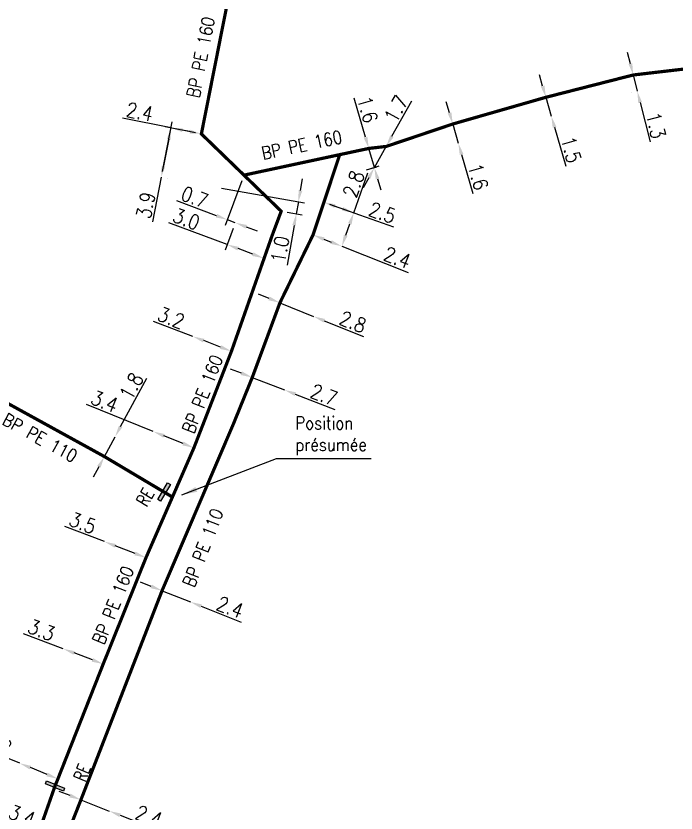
# Model space of a CAD drawing. Header units: millimetres. Extents: x 184998 to 186003, y 126995 to 128002.
# Drawn here: x 185449.6 to 185500.7, y 127498 to 127559.7 of the extents above; entities that cross this region are included whole.
import ezdxf
from ezdxf.enums import TextEntityAlignment as Align

# ---------------------------------------------------------------- set-up
doc = ezdxf.new("R2010")
doc.units = ezdxf.units.MM
doc.header["$PDMODE"] = 34
doc.linetypes.add('L_25_PE', pattern=[2000, 1000, 1000])
doc.layers.get('0').update_dxf_attribs({"linetype": 'CONTINUOUS'})
doc.layers.get('DEFPOINTS').update_dxf_attribs({"linetype": 'CONTINUOUS'})
doc.layers.add('L_150', color=1, linetype='CONTINUOUS')
doc.layers.add('L_340', color=7, linetype='CONTINUOUS')
doc.styles.add('G_ROMANS', font='ROMANS.SHX', dxfattribs={"width": 0.75})
doc.styles.get("Standard").update_dxf_attribs({"font": 'romans.shx', "width": 0.85})
doc.dimstyles.get("Standard").update_dxf_attribs({"dimtxt": 1.5, "dimasz": 1.2, "dimexe": 0.625, "dimexo": 0.625, "dimgap": 0.25, "dimtad": 1, "dimdec": 1, "dimzin": 0, "dimdsep": 46, "dimtxsty": 'Standard', "dimcen": -0.5, "dimadec": 0, "dimazin": 0, "dimtfac": 1, "dimtdec": 1, "dimtmove": 0, "dimatfit": 3, "dimfxl": 0, "dimtolj": 1, "dimtzin": 0, "dimarcsym": 0})

# ---------------------------------------------------------------- blocks, each defined once
blk = doc.blocks.new('*D503')
at = {"layer": 'DEFPOINTS', "color": 0, "linetype": 'Continuous', "transparency": 16777216}
for p in [(185463.962, 127550.563), (185460.849, 127547.205), (185460.849, 127547.205)]:
    blk.add_point(p, dxfattribs=at)
at = {"layer": 'L_150', "color": 0, "linetype": 'Continuous', "lineweight": -2, "transparency": 16777216}
for p, q in [((185463.502, 127550.654), (185461.148, 127551.121)), ((185461.433, 127550.147), (185461.024, 127548.087)), ((185460.849, 127547.205), (185460.163, 127543.744)), ((185461.309, 127547.113), (185461.309, 127547.113))]:
    blk.add_line(p, q, dxfattribs=at)
at = {"layer": 'L_150', "color": 0, "linetype": 'Continuous', "transparency": 16777216}
for points in [[(185461.286, 127550.176), (185461.58, 127550.118), (185461.608, 127551.03)], [(185460.877, 127548.117), (185461.171, 127548.058), (185460.849, 127547.205)]]:
    blk.add_solid(points, dxfattribs=at)
at = {"layer": 'L_150', "color": 0, "linetype": 'Continuous', "transparency": 16777216, "insert": (185459.654, 127545.034), "char_height": 1.125, "attachment_point": 5, "rotation": 78.7792}
blk.add_mtext('\\A1;3.9', dxfattribs=at)
blk = doc.blocks.new('*D504')
at = {"layer": 'DEFPOINTS', "color": 0, "linetype": 'Continuous', "transparency": 16777216}
for p in [(185461.608, 127551.03), (185463.962, 127550.563), (185460.849, 127547.205)]:
    blk.add_point(p, dxfattribs=at)
at = {"layer": 'L_150', "color": 0, "linetype": 'Continuous', "lineweight": -2, "transparency": 16777216}
for p, q in [((185461.608, 127551.03), (185457.845, 127551.777)), ((185460.94, 127547.664), (185461.699, 127551.49)), ((185463.079, 127550.738), (185462.491, 127550.855))]:
    blk.add_line(p, q, dxfattribs=at)
at = {"layer": 'L_150', "color": 0, "linetype": 'Continuous', "transparency": 16777216}
for points in [[(185462.52, 127551.002), (185462.462, 127550.708), (185461.608, 127551.03)], [(185463.109, 127550.885), (185463.05, 127550.591), (185463.962, 127550.563)]]:
    blk.add_solid(points, dxfattribs=at)
at = {"layer": 'L_150', "color": 0, "linetype": 'Continuous', "transparency": 16777216, "insert": (185459.179, 127552.276), "char_height": 1.125, "attachment_point": 5, "rotation": 348.7792}
blk.add_mtext('\\A1;2.4', dxfattribs=at)
blk = doc.blocks.new('*D505')
at = {"layer": 'DEFPOINTS', "color": 0, "linetype": 'Continuous', "transparency": 16777216}
for p in [(185466.592, 127543.685), (185469.421, 127542.629), (185465.96, 127541.992)]:
    blk.add_point(p, dxfattribs=at)
at = {"layer": 'L_150', "color": 0, "linetype": 'Continuous', "lineweight": -2, "transparency": 16777216}
for p, q in [((185465.96, 127541.992), (185461.427, 127543.684)), ((185466.428, 127543.246), (185465.796, 127541.553)), ((185469.257, 127542.19), (185468.626, 127540.497)), ((185467.946, 127541.251), (185466.803, 127541.677))]:
    blk.add_line(p, q, dxfattribs=at)
at = {"layer": 'L_150', "color": 0, "linetype": 'Continuous', "transparency": 16777216}
for points in [[(185466.856, 127541.818), (185466.751, 127541.537), (185465.96, 127541.992)], [(185467.999, 127541.391), (185467.894, 127541.11), (185468.789, 127540.936)]]:
    blk.add_solid(points, dxfattribs=at)
at = {"layer": 'L_150', "color": 0, "linetype": 'Continuous', "transparency": 16777216, "insert": (185462.803, 127543.97), "char_height": 1.125, "attachment_point": 5, "rotation": 339.53408}
blk.add_mtext('\\A1;3.0', dxfattribs=at)
blk = doc.blocks.new('*D506')
at = {"layer": 'DEFPOINTS', "color": 0, "linetype": 'Continuous', "transparency": 16777216}
for p in [(185465.071, 127546.449), (185471.481, 127545.302), (185470.148, 127544.576)]:
    blk.add_point(p, dxfattribs=at)
at = {"layer": 'L_150', "color": 0, "linetype": 'Continuous', "lineweight": -2, "transparency": 16777216}
for p, q in [((185471.64, 127546.188), (185471.798, 127547.074)), ((185465.532, 127546.367), (185471.943, 127545.22)), ((185471.481, 127545.302), (185471.314, 127544.367)), ((185470.609, 127544.493), (185471.775, 127544.285)), ((185471.155, 127543.481), (185470.602, 127540.388))]:
    blk.add_line(p, q, dxfattribs=at)
at = {"layer": 'L_150', "color": 0, "linetype": 'Continuous', "transparency": 16777216}
for points in [[(185471.492, 127546.215), (185471.787, 127546.162), (185471.481, 127545.302)], [(185471.008, 127543.508), (185471.303, 127543.455), (185471.314, 127544.367)]]:
    blk.add_solid(points, dxfattribs=at)
at = {"layer": 'L_150', "color": 0, "linetype": 'Continuous', "transparency": 16777216, "insert": (185470.061, 127541.624), "char_height": 1.125, "attachment_point": 5, "rotation": 79.85635}
blk.add_mtext('\\A1;1.0', dxfattribs=at)
blk = doc.blocks.new('*D507')
at = {"layer": 'DEFPOINTS', "color": 0, "linetype": 'Continuous', "transparency": 16777216}
for p in [(185467.262, 127547.369), (185466.592, 127543.685), (185466.592, 127543.685)]:
    blk.add_point(p, dxfattribs=at)
at = {"layer": 'L_150', "color": 0, "linetype": 'Continuous', "lineweight": -2, "transparency": 16777216}
for p, q in [((185467.098, 127546.93), (185465.81, 127543.476)), ((185465.13, 127544.23), (185462.059, 127545.377)), ((185466.592, 127543.685), (185465.974, 127543.916)), ((185467.435, 127543.37), (185468.278, 127543.055))]:
    blk.add_line(p, q, dxfattribs=at)
at = {"layer": 'L_150', "color": 0, "linetype": 'Continuous', "transparency": 16777216}
for points in [[(185465.183, 127544.371), (185465.078, 127544.09), (185465.974, 127543.916)], [(185467.488, 127543.511), (185467.383, 127543.23), (185466.592, 127543.685)]]:
    blk.add_solid(points, dxfattribs=at)
at = {"layer": 'L_150', "color": 0, "linetype": 'Continuous', "transparency": 16777216, "insert": (185463.435, 127545.663), "char_height": 1.125, "attachment_point": 5, "rotation": 339.53408}
blk.add_mtext('\\A1;0.7', dxfattribs=at)
blk = doc.blocks.new('*D508')
at = {"layer": 'DEFPOINTS', "color": 0, "linetype": 'Continuous', "transparency": 16777216}
for p in [(185476.935, 127549.438), (185478.176, 127548.185), (185477.367, 127547.95)]:
    blk.add_point(p, dxfattribs=at)
at = {"layer": 'L_150', "color": 0, "linetype": 'Continuous', "lineweight": -2, "transparency": 16777216}
for p, q in [((185476.684, 127550.302), (185475.807, 127553.32)), ((185477.367, 127547.95), (185476.935, 127549.438)), ((185477.726, 127548.054), (185476.917, 127547.819)), ((185477.618, 127547.085), (185477.869, 127546.221))]:
    blk.add_line(p, q, dxfattribs=at)
at = {"layer": 'L_150', "color": 0, "linetype": 'Continuous', "transparency": 16777216}
for points in [[(185476.828, 127550.344), (185476.54, 127550.26), (185476.935, 127549.438)], [(185477.762, 127547.127), (185477.474, 127547.044), (185477.367, 127547.95)]]:
    blk.add_solid(points, dxfattribs=at)
at = {"layer": 'L_150', "color": 0, "linetype": 'Continuous', "transparency": 16777216, "insert": (185476.84, 127552.452), "char_height": 1.125, "attachment_point": 5, "rotation": 286.20266}
blk.add_mtext('\\A1;1.6', dxfattribs=at)
blk = doc.blocks.new('*D509')
at = {"layer": 'DEFPOINTS', "color": 0, "linetype": 'Continuous', "transparency": 16777216}
for p in [(185478.287, 127549.593), (185478.176, 127548.185), (185477.367, 127547.95)]:
    blk.add_point(p, dxfattribs=at)
at = {"layer": 'L_150', "color": 0, "linetype": 'Continuous', "lineweight": -2, "transparency": 16777216}
for p, q in [((185478.726, 127550.378), (185480.26, 127553.12)), ((185477.367, 127547.95), (185478.287, 127549.593)), ((185477.535, 127547.998), (185476.726, 127547.763)), ((185476.928, 127547.164), (185476.488, 127546.379))]:
    blk.add_line(p, q, dxfattribs=at)
at = {"layer": 'L_150', "color": 0, "linetype": 'Continuous', "transparency": 16777216}
for points in [[(185478.595, 127550.452), (185478.857, 127550.305), (185478.287, 127549.593)], [(185476.797, 127547.237), (185477.059, 127547.091), (185477.367, 127547.95)]]:
    blk.add_solid(points, dxfattribs=at)
at = {"layer": 'L_150', "color": 0, "linetype": 'Continuous', "transparency": 16777216, "insert": (185479.058, 127552.508), "char_height": 1.125, "attachment_point": 5, "rotation": 60.77543}
blk.add_mtext('\\A1;1.7', dxfattribs=at)
blk = doc.blocks.new('*D524')
at = {"layer": 'DEFPOINTS', "color": 0, "linetype": 'Continuous', "transparency": 16777216}
for p in [(185463.304, 127534.874), (185463.304, 127534.874), (185466.292, 127533.729)]:
    blk.add_point(p, dxfattribs=at)
at = {"layer": 'L_150', "color": 0, "linetype": 'Continuous', "lineweight": -2, "transparency": 16777216}
for p, q in [((185463.304, 127534.874), (185460.242, 127536.047)), ((185465.451, 127534.051), (185464.144, 127534.552))]:
    blk.add_line(p, q, dxfattribs=at)
at = {"layer": 'L_150', "color": 0, "linetype": 'Continuous', "transparency": 16777216}
for points in [[(185464.198, 127534.692), (185464.09, 127534.412), (185463.304, 127534.874)], [(185465.505, 127534.191), (185465.398, 127533.911), (185466.292, 127533.729)]]:
    blk.add_solid(points, dxfattribs=at)
at = {"layer": 'L_150', "color": 0, "linetype": 'Continuous', "transparency": 16777216, "insert": (185461.621, 127536.321), "char_height": 1.125, "attachment_point": 5, "rotation": 339.03513}
blk.add_mtext('\\A1;3.2', dxfattribs=at)
blk = doc.blocks.new('*D525')
at = {"layer": 'DEFPOINTS', "color": 0, "linetype": 'Continuous', "transparency": 16777216}
for p in [(185460.228, 127527.515), (185460.228, 127527.515), (185463.382, 127526.247)]:
    blk.add_point(p, dxfattribs=at)
at = {"layer": 'L_150', "color": 0, "linetype": 'Continuous', "lineweight": -2, "transparency": 16777216}
for p, q in [((185460.228, 127527.515), (185455.047, 127529.597)), ((185462.547, 127526.583), (185461.063, 127527.179))]:
    blk.add_line(p, q, dxfattribs=at)
at = {"layer": 'L_150', "color": 0, "linetype": 'Continuous', "transparency": 16777216}
for points in [[(185461.119, 127527.319), (185461.007, 127527.04), (185460.228, 127527.515)], [(185462.603, 127526.722), (185462.491, 127526.444), (185463.382, 127526.247)]]:
    blk.add_solid(points, dxfattribs=at)
at = {"layer": 'L_150', "color": 0, "linetype": 'Continuous', "transparency": 16777216, "insert": (185456.452, 127529.841), "char_height": 1.125, "attachment_point": 5, "rotation": 338.1076}
blk.add_mtext('\\A1;3.4', dxfattribs=at)
blk = doc.blocks.new('*D526')
at = {"layer": 'DEFPOINTS', "color": 0, "linetype": 'Continuous', "transparency": 16777216}
for p in [(185456.449, 127518.984), (185456.449, 127518.984), (185459.668, 127517.743)]:
    blk.add_point(p, dxfattribs=at)
at = {"layer": 'L_150', "color": 0, "linetype": 'Continuous', "lineweight": -2, "transparency": 16777216}
for p, q in [((185456.449, 127518.984), (185453.39, 127520.163)), ((185458.828, 127518.067), (185457.289, 127518.66))]:
    blk.add_line(p, q, dxfattribs=at)
at = {"layer": 'L_150', "color": 0, "linetype": 'Continuous', "transparency": 16777216}
for points in [[(185457.343, 127518.8), (185457.235, 127518.52), (185456.449, 127518.984)], [(185458.882, 127518.207), (185458.774, 127517.927), (185459.668, 127517.743)]]:
    blk.add_solid(points, dxfattribs=at)
at = {"layer": 'L_150', "color": 0, "linetype": 'Continuous', "transparency": 16777216, "insert": (185454.769, 127520.435), "char_height": 1.125, "attachment_point": 5, "rotation": 338.919}
blk.add_mtext('\\A1;3.5', dxfattribs=at)
blk = doc.blocks.new('*D527')
at = {"layer": 'DEFPOINTS', "color": 0, "linetype": 'Continuous', "transparency": 16777216}
for p in [(185453.251, 127510.688), (185453.251, 127510.688), (185456.354, 127509.508)]:
    blk.add_point(p, dxfattribs=at)
at = {"layer": 'L_150', "color": 0, "linetype": 'Continuous', "lineweight": -2, "transparency": 16777216}
for p, q in [((185453.251, 127510.688), (185450.187, 127511.854)), ((185455.513, 127509.828), (185454.092, 127510.368))]:
    blk.add_line(p, q, dxfattribs=at)
at = {"layer": 'L_150', "color": 0, "linetype": 'Continuous', "transparency": 16777216}
for points in [[(185454.146, 127510.508), (185454.039, 127510.228), (185453.251, 127510.688)], [(185455.566, 127509.968), (185455.46, 127509.687), (185456.354, 127509.508)]]:
    blk.add_solid(points, dxfattribs=at)
at = {"layer": 'L_150', "color": 0, "linetype": 'Continuous', "transparency": 16777216, "insert": (185451.565, 127512.132), "char_height": 1.125, "attachment_point": 5, "rotation": 339.17435}
blk.add_mtext('\\A1;3.3', dxfattribs=at)
blk = doc.blocks.new('*D528')
at = {"layer": 'DEFPOINTS', "color": 0, "linetype": 'Continuous', "transparency": 16777216}
for p in [(185449.88, 127501.822), (185449.88, 127501.822), (185452.842, 127500.611)]:
    blk.add_point(p, dxfattribs=at)
at = {"layer": 'L_150', "color": 0, "linetype": 'Continuous', "lineweight": -2, "transparency": 16777216}
for p, q in [((185449.88, 127501.822), (185446.845, 127503.063)), ((185452.009, 127500.951), (185450.713, 127501.481))]:
    blk.add_line(p, q, dxfattribs=at)
at = {"layer": 'L_150', "color": 0, "linetype": 'Continuous', "transparency": 16777216}
for points in [[(185450.77, 127501.62), (185450.656, 127501.342), (185449.88, 127501.822)], [(185452.066, 127501.09), (185451.952, 127500.812), (185452.842, 127500.611)]]:
    blk.add_solid(points, dxfattribs=at)
at = {"layer": 'L_150', "color": 0, "linetype": 'Continuous', "transparency": 16777216, "insert": (185448.23, 127503.307), "char_height": 1.125, "attachment_point": 5, "rotation": 337.75387}
blk.add_mtext('\\A1;3.2', dxfattribs=at)
blk = doc.blocks.new('L_340_21')
at = {"linetype": 'Continuous'}
blk.add_hatch(color=0, dxfattribs=at).paths.add_polyline_path([(0.125, 0.75), (-0.125, 0.75), (-0.125, -0.75), (0.125, -0.75)])
at = {"color": 0, "linetype": 'Continuous'}
blk.add_lwpolyline([(-0.125, 0.75), (0.125, 0.75), (0.125, -0.75), (-0.125, -0.75)], close=True, dxfattribs=at)
at = {"color": 0, "linetype": 'Continuous', "width": 0.75}
for tag, height, flags, p in [('RE', 1, 8, (0, 2)), ('DEF_LEG', 1.2, 3, (0, -5)), ('DEF_COUP', 1.2, 3, (0, -7.5)), ('DEF_TYPE', 1.2, 3, (0, -10))]:
    blk.add_attdef(tag, text='', height=height, dxfattribs=dict(at, flags=flags)).set_placement(p, align=Align.MIDDLE)
blk = doc.blocks.new('*D568')
at = {"layer": 'DEFPOINTS', "color": 0, "linetype": 'Continuous', "transparency": 16777216}
for p in [(185472.613, 127542.738), (185474.848, 127541.862), (185474.848, 127541.862)]:
    blk.add_point(p, dxfattribs=at)
at = {"layer": 'L_150', "color": 0, "linetype": 'Continuous', "lineweight": -2, "transparency": 16777216}
for p, q in [((185473.451, 127542.41), (185474.01, 127542.191)), ((185474.848, 127541.862), (185479.999, 127539.841))]:
    blk.add_line(p, q, dxfattribs=at)
at = {"layer": 'L_150', "color": 0, "linetype": 'Continuous', "transparency": 16777216}
for points in [[(185473.506, 127542.549), (185473.396, 127542.27), (185472.613, 127542.738)], [(185474.065, 127542.33), (185473.955, 127542.051), (185474.848, 127541.862)]]:
    blk.add_solid(points, dxfattribs=at)
at = {"layer": 'L_150', "color": 0, "linetype": 'Continuous', "transparency": 16777216, "insert": (185479.144, 127540.982), "char_height": 1.125, "attachment_point": 5, "rotation": 338.57764}
blk.add_mtext('\\A1;2.4', dxfattribs=at)
blk = doc.blocks.new('*D569')
at = {"layer": 'DEFPOINTS', "color": 0, "linetype": 'Continuous', "transparency": 16777216}
for p in [(185473.457, 127545.272), (185474.848, 127541.862), (185474.848, 127541.862)]:
    blk.add_point(p, dxfattribs=at)
at = {"layer": 'L_150', "color": 0, "linetype": 'Continuous', "lineweight": -2, "transparency": 16777216}
for p, q in [((185475.767, 127544.454), (185476.862, 127547.544)), ((185473.899, 127545.116), (185476.208, 127544.297)), ((185475.148, 127542.71), (185475.466, 127543.606))]:
    blk.add_line(p, q, dxfattribs=at)
at = {"layer": 'L_150', "color": 0, "linetype": 'Continuous', "transparency": 16777216}
for points in [[(185475.324, 127543.656), (185475.607, 127543.555), (185475.767, 127544.454)], [(185475.007, 127542.76), (185475.29, 127542.66), (185474.848, 127541.862)]]:
    blk.add_solid(points, dxfattribs=at)
at = {"layer": 'L_150', "color": 0, "linetype": 'Continuous', "transparency": 16777216, "insert": (185475.758, 127546.674), "char_height": 1.125, "attachment_point": 5, "rotation": 70.4794}
blk.add_mtext('\\A1;2.8', dxfattribs=at)
blk = doc.blocks.new('*D570')
at = {"layer": 'DEFPOINTS', "color": 0, "linetype": 'Continuous', "transparency": 16777216}
for p in [(185473.457, 127545.272), (185475.767, 127544.454), (185475.767, 127544.454)]:
    blk.add_point(p, dxfattribs=at)
at = {"layer": 'L_150', "color": 0, "linetype": 'Continuous', "lineweight": -2, "transparency": 16777216}
for p, q in [((185474.306, 127544.972), (185474.918, 127544.755)), ((185475.767, 127544.454), (185478.857, 127543.358))]:
    blk.add_line(p, q, dxfattribs=at)
at = {"layer": 'L_150', "color": 0, "linetype": 'Continuous', "transparency": 16777216}
for points in [[(185474.356, 127545.113), (185474.255, 127544.83), (185473.457, 127545.272)], [(185474.968, 127544.896), (185474.868, 127544.613), (185475.767, 127544.454)]]:
    blk.add_solid(points, dxfattribs=at)
at = {"layer": 'L_150', "color": 0, "linetype": 'Continuous', "transparency": 16777216, "insert": (185477.986, 127544.463), "char_height": 1.125, "attachment_point": 5, "rotation": 340.4794}
blk.add_mtext('\\A1;2.5', dxfattribs=at)
blk = doc.blocks.new('*D691')
at = {"layer": 'DEFPOINTS', "color": 0, "linetype": 'Continuous', "ltscale": 0.5, "transparency": 16777216}
for p in [(185457.277, 127527.114), (185457.277, 127527.114), (185456.445, 127525.575)]:
    blk.add_point(p, dxfattribs=at)
at = {"layer": 'L_150', "color": 0, "linetype": 'Continuous', "lineweight": -2, "ltscale": 0.5, "transparency": 16777216}
for p, q in [((185457.705, 127527.906), (185459.733, 127531.655)), ((185456.445, 127525.575), (185457.277, 127527.114)), ((185456.016, 127524.783), (185455.588, 127523.991))]:
    blk.add_line(p, q, dxfattribs=at)
at = {"layer": 'L_150', "color": 0, "linetype": 'Continuous', "ltscale": 0.5, "transparency": 16777216}
for points in [[(185457.573, 127527.977), (185457.837, 127527.834), (185457.277, 127527.114)], [(185455.884, 127524.854), (185456.148, 127524.712), (185456.445, 127525.575)]]:
    blk.add_solid(points, dxfattribs=at)
at = {"layer": 'L_150', "color": 0, "linetype": 'Continuous', "ltscale": 0.5, "transparency": 16777216, "insert": (185458.54, 127531.026), "char_height": 1.125, "attachment_point": 5, "rotation": 61.59622}
blk.add_mtext('\\A1;1.8', dxfattribs=at)
blk = doc.blocks.new('*D694')
at = {"layer": 'DEFPOINTS', "color": 0, "linetype": 'Continuous', "ltscale": 0.5, "transparency": 16777216}
for p in [(185483.443, 127551.329), (185483.875, 127549.841), (185483.875, 127549.841)]:
    blk.add_point(p, dxfattribs=at)
at = {"layer": 'L_150', "color": 0, "linetype": 'Continuous', "lineweight": -2, "ltscale": 0.5, "transparency": 16777216}
for p, q in [((185483.192, 127552.193), (185482.941, 127553.058)), ((185483.443, 127551.329), (185483.875, 127549.841)), ((185484.127, 127548.977), (185485.003, 127545.959))]:
    blk.add_line(p, q, dxfattribs=at)
at = {"layer": 'L_150', "color": 0, "linetype": 'Continuous', "ltscale": 0.5, "transparency": 16777216}
for points in [[(185483.336, 127552.235), (185483.048, 127552.152), (185483.443, 127551.329)], [(185484.271, 127549.018), (185483.982, 127548.935), (185483.875, 127549.841)]]:
    blk.add_solid(points, dxfattribs=at)
at = {"layer": 'L_150', "color": 0, "linetype": 'Continuous', "ltscale": 0.5, "transparency": 16777216, "insert": (185485.411, 127547.245), "char_height": 1.125, "attachment_point": 5, "rotation": 286.20266}
blk.add_mtext('\\A1;1.6', dxfattribs=at)
blk = doc.blocks.new('*D695')
at = {"layer": 'DEFPOINTS', "color": 0, "linetype": 'Continuous', "ltscale": 0.5, "transparency": 16777216}
for p in [(185490.66, 127553.399), (185491.082, 127551.939), (185491.082, 127551.939)]:
    blk.add_point(p, dxfattribs=at)
at = {"layer": 'L_150', "color": 0, "linetype": 'Continuous', "lineweight": -2, "ltscale": 0.5, "transparency": 16777216}
for p, q in [((185490.41, 127554.263), (185490.16, 127555.128)), ((185490.21, 127553.268), (185490.21, 127553.268)), ((185490.66, 127553.399), (185491.082, 127551.939)), ((185491.333, 127551.074), (185492.206, 127548.056))]:
    blk.add_line(p, q, dxfattribs=at)
at = {"layer": 'L_150', "color": 0, "linetype": 'Continuous', "ltscale": 0.5, "transparency": 16777216}
for points in [[(185490.554, 127554.305), (185490.266, 127554.222), (185490.66, 127553.399)], [(185491.477, 127551.116), (185491.189, 127551.032), (185491.082, 127551.939)]]:
    blk.add_solid(points, dxfattribs=at)
at = {"layer": 'L_150', "color": 0, "linetype": 'Continuous', "ltscale": 0.5, "transparency": 16777216, "insert": (185492.615, 127549.341), "char_height": 1.125, "attachment_point": 5, "rotation": 286.13565}
blk.add_mtext('\\A1;1.5', dxfattribs=at)
blk = doc.blocks.new('*D696')
at = {"layer": 'DEFPOINTS', "color": 0, "linetype": 'Continuous', "ltscale": 0.5, "transparency": 16777216}
for p in [(185497.43, 127555.127), (185497.746, 127553.866), (185497.746, 127553.866)]:
    blk.add_point(p, dxfattribs=at)
at = {"layer": 'L_150', "color": 0, "linetype": 'Continuous', "lineweight": -2, "ltscale": 0.5, "transparency": 16777216}
for p, q in [((185497.211, 127556), (185496.992, 127556.873)), ((185496.975, 127555.013), (185496.975, 127555.013)), ((185497.43, 127555.127), (185497.746, 127553.866)), ((185497.292, 127553.752), (185497.292, 127553.752)), ((185497.965, 127552.994), (185498.73, 127549.946))]:
    blk.add_line(p, q, dxfattribs=at)
at = {"layer": 'L_150', "color": 0, "linetype": 'Continuous', "ltscale": 0.5, "transparency": 16777216}
for points in [[(185497.356, 127556.037), (185497.066, 127555.964), (185497.43, 127555.127)], [(185498.111, 127553.03), (185497.82, 127552.957), (185497.746, 127553.866)]]:
    blk.add_solid(points, dxfattribs=at)
at = {"layer": 'L_150', "color": 0, "linetype": 'Continuous', "ltscale": 0.5, "transparency": 16777216, "insert": (185499.184, 127551.216), "char_height": 1.125, "attachment_point": 5, "rotation": 284.08244}
blk.add_mtext('\\A1;1.3', dxfattribs=at)
blk = doc.blocks.new('*D1352')
at = {"layer": 'DEFPOINTS', "color": 0, "linetype": 'Continuous', "transparency": 16777216}
for p in [(185454.625, 127498.987), (185456.821, 127498.123), (185456.821, 127498.123)]:
    blk.add_point(p, dxfattribs=at)
at = {"layer": 'L_150', "color": 0, "linetype": 'Continuous', "lineweight": -2, "transparency": 16777216}
for p, q in [((185453.787, 127499.316), (185452.95, 127499.645)), ((185454.625, 127498.987), (185456.821, 127498.123)), ((185457.659, 127497.794), (185460.752, 127496.577))]:
    blk.add_line(p, q, dxfattribs=at)
at = {"layer": 'L_150', "color": 0, "linetype": 'Continuous', "transparency": 16777216}
for points in [[(185453.842, 127499.455), (185453.732, 127499.176), (185454.625, 127498.987)], [(185457.713, 127497.933), (185457.604, 127497.654), (185456.821, 127498.123)]]:
    blk.add_solid(points, dxfattribs=at)
at = {"layer": 'L_150', "color": 0, "linetype": 'Continuous', "transparency": 16777216, "insert": (185459.899, 127497.719), "char_height": 1.125, "attachment_point": 5, "rotation": 338.53588}
blk.add_mtext('\\A1;2.4', dxfattribs=at)
blk = doc.blocks.new('*D1353')
at = {"layer": 'DEFPOINTS', "color": 0, "linetype": 'Continuous', "transparency": 16777216}
for p in [(185467.905, 127531.702), (185470.403, 127530.733), (185470.403, 127530.733)]:
    blk.add_point(p, dxfattribs=at)
at = {"layer": 'L_150', "color": 0, "linetype": 'Continuous', "lineweight": -2, "transparency": 16777216}
for p, q in [((185467.066, 127532.027), (185466.227, 127532.353)), ((185467.905, 127531.702), (185470.403, 127530.733)), ((185471.242, 127530.407), (185474.299, 127529.221))]:
    blk.add_line(p, q, dxfattribs=at)
at = {"layer": 'L_150', "color": 0, "linetype": 'Continuous', "transparency": 16777216}
for points in [[(185467.12, 127532.167), (185467.011, 127531.888), (185467.905, 127531.702)], [(185471.297, 127530.547), (185471.188, 127530.267), (185470.403, 127530.733)]]:
    blk.add_solid(points, dxfattribs=at)
at = {"layer": 'L_150', "color": 0, "linetype": 'Continuous', "transparency": 16777216, "insert": (185473.461, 127530.351), "char_height": 1.125, "attachment_point": 5, "rotation": 338.79762}
blk.add_mtext('\\A1;2.7', dxfattribs=at)
blk = doc.blocks.new('*D1354')
at = {"layer": 'DEFPOINTS', "color": 0, "linetype": 'Continuous', "transparency": 16777216}
for p in [(185470.048, 127537.483), (185472.653, 127536.43), (185472.653, 127536.43)]:
    blk.add_point(p, dxfattribs=at)
at = {"layer": 'L_150', "color": 0, "linetype": 'Continuous', "lineweight": -2, "transparency": 16777216}
for p, q in [((185469.213, 127537.82), (185468.379, 127538.157)), ((185470.048, 127537.483), (185472.653, 127536.43)), ((185473.487, 127536.093), (185476.527, 127534.865))]:
    blk.add_line(p, q, dxfattribs=at)
at = {"layer": 'L_150', "color": 0, "linetype": 'Continuous', "transparency": 16777216}
for points in [[(185469.269, 127537.959), (185469.157, 127537.681), (185470.048, 127537.483)], [(185473.544, 127536.232), (185473.431, 127535.954), (185472.653, 127536.43)]]:
    blk.add_solid(points, dxfattribs=at)
at = {"layer": 'L_150', "color": 0, "linetype": 'Continuous', "transparency": 16777216, "insert": (185475.706, 127536.006), "char_height": 1.125, "attachment_point": 5, "rotation": 337.99917}
blk.add_mtext('\\A1;2.8', dxfattribs=at)
blk = doc.blocks.new('*D1356')
at = {"layer": 'DEFPOINTS', "color": 0, "linetype": 'Continuous', "transparency": 16777216}
for p in [(185448.226, 127497.683), (185448.226, 127497.683), (185451.345, 127496.433)]:
    blk.add_point(p, dxfattribs=at)
at = {"layer": 'L_150', "color": 0, "linetype": 'Continuous', "lineweight": -2, "transparency": 16777216}
blk.add_line((185450.509, 127496.768), (185449.061, 127497.348), dxfattribs=at)
at = {"layer": 'L_150', "color": 0, "linetype": 'Continuous', "transparency": 16777216}
for points in [[(185449.117, 127497.487), (185449.006, 127497.209), (185448.226, 127497.683)], [(185450.565, 127496.907), (185450.454, 127496.629), (185451.345, 127496.433)]]:
    blk.add_solid(points, dxfattribs=at)
at = {"layer": 'L_150', "color": 0, "linetype": 'Continuous', "transparency": 16777216, "insert": (185450.064, 127497.754), "char_height": 1.125, "attachment_point": 5, "rotation": 338.15822}
blk.add_mtext('\\A1;3.4', dxfattribs=at)
blk = doc.blocks.new('*D1357')
at = {"layer": 'DEFPOINTS', "color": 0, "linetype": 'Continuous', "transparency": 16777216}
for p in [(185460.913, 127515.186), (185463.107, 127514.317), (185463.107, 127514.317)]:
    blk.add_point(p, dxfattribs=at)
at = {"layer": 'L_150', "color": 0, "linetype": 'Continuous', "lineweight": -2, "transparency": 16777216}
for p, q in [((185460.076, 127515.517), (185459.239, 127515.849)), ((185460.913, 127515.186), (185463.107, 127514.317)), ((185463.944, 127513.986), (185467.034, 127512.761))]:
    blk.add_line(p, q, dxfattribs=at)
at = {"layer": 'L_150', "color": 0, "linetype": 'Continuous', "transparency": 16777216}
for points in [[(185460.131, 127515.657), (185460.021, 127515.378), (185460.913, 127515.186)], [(185463.999, 127514.125), (185463.889, 127513.846), (185463.107, 127514.317)]]:
    blk.add_solid(points, dxfattribs=at)
at = {"layer": 'L_150', "color": 0, "linetype": 'Continuous', "transparency": 16777216, "insert": (185466.184, 127513.905), "char_height": 1.125, "attachment_point": 5, "rotation": 338.39226}
blk.add_mtext('\\A1;2.4', dxfattribs=at)

msp = doc.modelspace()

# ---------------------------------------------------------------- linework, layer by layer
at = {"layer": 'L_150', "linetype": 'L_25_PE', "ltscale": 0.5}
msp.add_lwpolyline([(185466.224, 127561.953, 0.25, 0.25, 0), (185463.962, 127550.563, 0.25, 0.25, 0), (185467.262, 127547.369, 0.25, 0.25, 0), (185470.148, 127544.576, 0.25, 0.25, 0), (185469.421, 127542.629, 0.25, 0.25, 0), (185466.292, 127533.729, 0.25, 0.25, 0), (185463.382, 127526.247, 0.25, 0.25, 0), (185461.719, 127522.438, 0.25, 0.25, 0), (185459.668, 127517.743, 0.25, 0.25, 0), (185456.354, 127509.508, 0.25, 0.25, 0), (185452.842, 127500.611, 0.25, 0.25, 0), (185452.62, 127500.063, 0.25, 0.25, 0), (185452.62, 127500.063, 0.25, 0.25, 0), (185451.345, 127496.433, 0.25, 0.25, 0)], format="xyseb", dxfattribs=at)
at = {"layer": 'L_150', "linetype": 'L_25_PE', "const_width": 0.25}
for points in [[(185604.495, 127492.287), (185588.436, 127505.876), (185578.2, 127514.861), (185566.484, 127524.886), (185560.144, 127530.254), (185558.433, 127531.752), (185558.461, 127532.859), (185555.179, 127535.485), (185548.793, 127540.632), (185543.797, 127544.67), (185538.377, 127547.835), (185530.765, 127550.794), (185522.292, 127552.907), (185516.485, 127554.242), (185510.87, 127555.428), (185504.463, 127555.948), (185497.43, 127555.127), (185490.66, 127553.399), (185483.443, 127551.329), (185478.287, 127549.593), (185476.935, 127549.438), (185476.935, 127549.438), (185474.684, 127548.957), (185467.262, 127547.369)], [(185474.684, 127548.957), (185473.457, 127545.272), (185472.613, 127542.738), (185472.613, 127542.738), (185470.048, 127537.483), (185467.905, 127531.702), (185466.448, 127528.112), (185460.913, 127515.186), (185454.625, 127498.987), (185450.197, 127487.737), (185445.866, 127476.615), (185439.355, 127460.001), (185434.967, 127448.776), (185428.56, 127432.327), (185427.428, 127429.687), (185425.087, 127424.228), (185423.881, 127421.415), (185422.45, 127417.971), (185417.924, 127407.168), (185410.482, 127389.589), (185404.408, 127375.368), (185399.272, 127363.623), (185394.168, 127351.638), (185393.922, 127351.075)]]:
    msp.add_lwpolyline(points, dxfattribs=at)
at = {"layer": 'L_150', "linetype": 'L_25_PE', "ltscale": 0.5, "const_width": 0.25}
msp.add_lwpolyline([(185461.719, 127522.438), (185456.445, 127525.575), (185446.769, 127530.897), (185442.91, 127533.037), (185440.275, 127534.497), (185428.225, 127540.975), (185416.587, 127547.08), (185412.094, 127546.031), (185405.218, 127550.025), (185399.646, 127553.017), (185396.738, 127554.365), (185395.705, 127554.647), (185392.636, 127554.429), (185390.303, 127553.892), (185389.783, 127553.711), (185384.28, 127551.378), (185378.686, 127548.88), (185374.303, 127546.406), (185373.422, 127545.665), (185370.351, 127542.664)], dxfattribs=at)

# ---------------------------------------------------------------- block references
at = {"layer": 'L_340'}
ref = msp.add_blockref('L_340_21', (185461.07, 127522.824), dxfattribs=dict(at, rotation=329.2612781215524))
ref.add_attrib('RE', 'RE', dxfattribs={"layer": '0', "color": 0, "linetype": 'Continuous', "height": 1, "rotation": 59.26128, "style": 'G_ROMANS', "width": 0.75, "flags": 8}).set_placement((185459.615, 127522.441), align=Align.MIDDLE)
ref = msp.add_blockref('L_340_21', (185452.62, 127500.063), dxfattribs=dict(at, rotation=68.07970212238612))
ref.add_attrib('RE', 'RE', dxfattribs={"layer": '0', "color": 0, "linetype": 'Continuous', "height": 1, "rotation": 68.0797, "style": 'G_ROMANS', "width": 0.75, "flags": 8}).set_placement((185454.724, 127501.102), align=Align.MIDDLE)

# ---------------------------------------------------------------- texts
at = {"layer": 'L_150', "linetype": 'Continuous', "width": 0.85}
msp.add_text('BP PE 160', height=1, rotation=78.76755, dxfattribs=at).set_placement((185463.918, 127556.499), align=Align.MIDDLE)
at = {"layer": 'L_150', "linetype": 'L_25_PE', "width": 0.85}
for s, rotation, p in [('BP PE 160', 12.07587, (185471.737, 127549.701)), ('BP PE 160', 68.7503, (185464.048, 127530.409)), ('BP PE 110', 331.18559, (185451.453, 127527.029)), ('BP PE 160', 68.0797, (185457.125, 127514.065))]:
    msp.add_text(s, height=1, rotation=rotation, dxfattribs=at).set_placement(p, align=Align.MIDDLE)
msp.add_text('BP PE 110', height=1, rotation=68.78533, dxfattribs=at).set_placement((185463.402, 127515.372))
at = {"layer": 'L_150', "linetype": 'Continuous', "insert": (185471.243, 127527.172), "char_height": 1, "attachment_point": 4}
msp.add_mtext('Position\\Pprésumée', dxfattribs=at)

# ---------------------------------------------------------------- dimensions: what is measured, and where the dimension line sits
at = {"layer": 'L_150', "linetype": 'Continuous', "ltscale": 0.5}
for base, p1, p2, angle, picture, middle in [((185497.746, 127553.866), (185497.43, 127555.127), (185497.746, 127553.866), 104.08244, '*D696', (185498.457, 127551.033)), ((185491.082, 127551.939), (185490.66, 127553.399), (185491.082, 127551.939), 106.13565, '*D695', (185491.894, 127549.133)), ((185483.8754, 127549.8408), (185483.44289, 127551.32924), (185483.8754, 127549.8408), 106.20266, '*D694', (185484.69046, 127547.03584)), ((185457.277, 127527.114), (185456.445, 127525.575), (185457.277, 127527.114), 241.59622, '*D691', (185459.2, 127530.669))]:
    dim = msp.add_linear_dim(base=base, p1=p1, p2=p2, angle=angle, dimstyle='Standard', override={"dimscale": 0.75}, dxfattribs=at)
    dim.commit()
    dim.dimension.update_dxf_attribs({"geometry": picture, "text_midpoint": middle, "dimtype": 160})
at = {"layer": 'L_150', "linetype": 'Continuous'}
for base, p1, p2, angle, override, picture, middle in [((185477.367, 127547.95), (185476.935, 127549.438), (185478.176, 127548.185), 106.20266, {"dimscale": 0.75}, '*D508', (185476.12, 127552.243)), ((185461.608, 127551.03), (185463.962, 127550.563), (185460.849, 127547.205), 348.7792, {"dimscale": 0.75}, '*D504', (185459.033, 127551.541)), ((185460.849, 127547.205), (185463.962, 127550.563), (185460.849, 127547.205), 78.7792, {"dimscale": 0.75}, '*D503', (185460.39, 127544.888)), ((185474.8476, 127541.8619), (185473.4573, 127545.2725), (185474.8476, 127541.8619), 70.4794, {"dimscale": 0.75}, '*D569', (185476.4646, 127546.423)), ((185466.592, 127543.685), (185467.262, 127547.369), (185466.592, 127543.685), 159.53408, {"dimscale": 0.75}, '*D507', (185463.173, 127544.961)), ((185471.481, 127545.302), (185470.148, 127544.576), (185465.071, 127546.449), 259.85635, {"dimscale": 0.75}, '*D506', (185470.8, 127541.492)), ((185465.96, 127541.992), (185469.421, 127542.629), (185466.592, 127543.685), 339.53408, {"dimscale": 0.75}, '*D505', (185462.541, 127543.268)), ((185475.7665006, 127544.453834), (185473.4573231, 127545.2724909), (185475.7665006, 127544.453834), 160.4794039, {"dimscale": 0.75}, '*D570', (185477.7356972, 127543.7557081)), ((185474.848, 127541.862), (185472.613, 127542.738), (185474.848, 127541.862), 158.57764, {"dimscale": 0.75}, '*D568', (185478.87, 127540.284)), ((185472.653, 127536.43), (185470.048, 127537.483), (185472.653, 127536.43), 157.99917, {"dimscale": 0.75, "dimlfac": 1, "dimlunit": 2, "dimatfit": 0}, '*D1354', (185475.425, 127535.31)), ((185463.304, 127534.874), (185466.292, 127533.729), (185463.304, 127534.874), 339.03513, {"dimscale": 0.75}, '*D524', (185461.353, 127535.621)), ((185470.403, 127530.733), (185467.905, 127531.702), (185470.403, 127530.733), 158.79762, {"dimscale": 0.75, "dimlfac": 1, "dimlunit": 2, "dimatfit": 0}, '*D1353', (185473.19, 127529.651)), ((185460.228, 127527.515), (185463.382, 127526.247), (185460.228, 127527.515), 338.1076, {"dimscale": 0.75}, '*D525', (185456.172, 127529.145)), ((185456.449, 127518.984), (185459.66810134, 127517.743078341), (185456.449, 127518.984), 338.918998267, {"dimscale": 0.75}, '*D526', (185454.49954422, 127519.735489825)), ((185463.107, 127514.317), (185460.913, 127515.186), (185463.107, 127514.317), 158.39226, {"dimscale": 0.75, "dimlfac": 1, "dimlunit": 2, "dimatfit": 0}, '*D1357', (185465.907, 127513.208)), ((185453.251, 127510.688), (185456.354, 127509.508), (185453.251, 127510.688), 339.17435, {"dimscale": 0.75}, '*D527', (185451.298, 127511.431)), ((185449.88, 127501.822), (185452.842, 127500.611), (185449.88, 127501.822), 337.75387, {"dimscale": 0.75}, '*D528', (185447.946, 127502.613)), ((185456.821, 127498.123), (185454.625, 127498.987), (185456.821, 127498.123), 158.53588, {"dimscale": 0.75, "dimlfac": 1, "dimlunit": 2, "dimatfit": 0}, '*D1352', (185459.624, 127497.021)), ((185448.226, 127497.683), (185451.345, 127496.433), (185448.226, 127497.683), 338.15822, {"dimscale": 0.75, "dimatfit": 0}, '*D1356', (185449.785, 127497.058))]:
    dim = msp.add_linear_dim(base=base, p1=p1, p2=p2, angle=angle, dimstyle='Standard', override=override, dxfattribs=at)
    dim.commit()
    dim.dimension.update_dxf_attribs({"geometry": picture, "text_midpoint": middle, "dimtype": 160})
dim = msp.add_linear_dim(base=(185477.367, 127547.95), p1=(185478.287, 127549.593), p2=(185478.176, 127548.185), angle=60.77543, text='1.7', dimstyle='Standard', override={"dimscale": 0.75}, dxfattribs=at)
dim.commit()
dim.dimension.update_dxf_attribs({"geometry": '*D509', "text_midpoint": (185479.713, 127552.142), "dimtype": 160})

# ---------------------------------------------------------------- leaders
at = {"layer": 'L_150', "linetype": 'Continuous', "annotation_type": 0, "has_hookline": 1, "hookline_direction": 0, "text_width": 5.869}
msp.add_leader([(185462.452, 127522.602), (185469.793, 127525.422), (185470.993, 127525.422)], dimstyle='Standard', dxfattribs=at)

doc.saveas('drawing.dxf')
